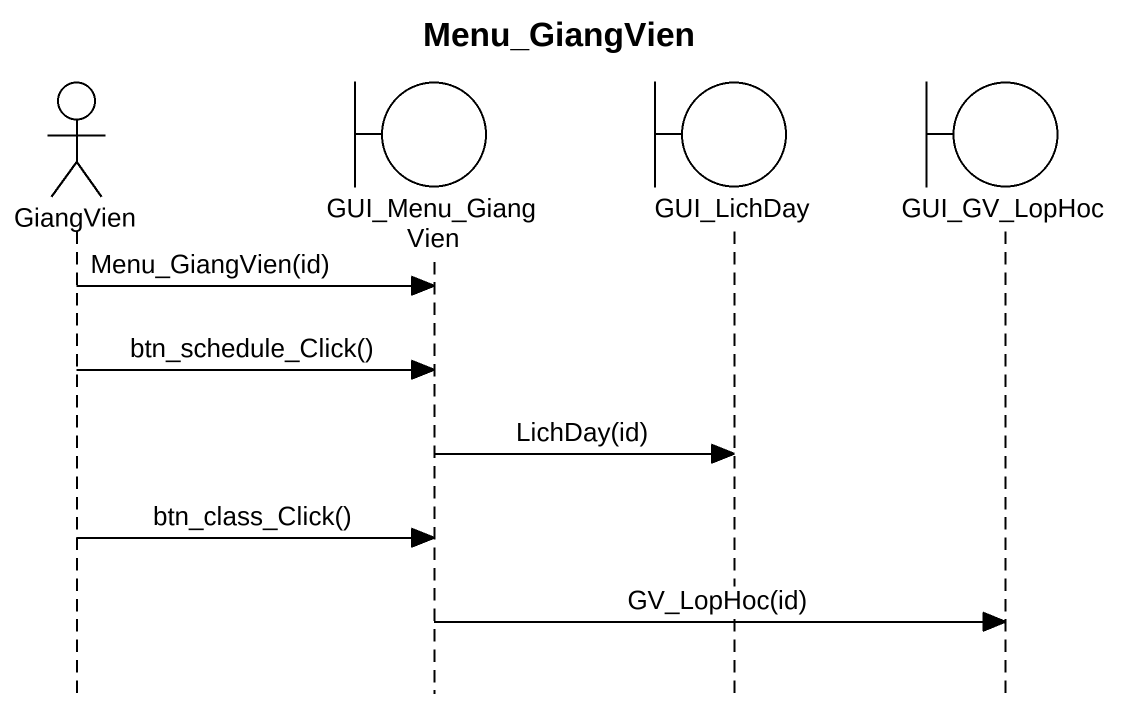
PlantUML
@startuml
title Menu_GiangVien
hide footbox
actor GiangVien
boundary GUI_Menu_GiangVien
boundary GUI_LichDay
boundary GUI_GV_LopHoc

GiangVien -> GUI_Menu_GiangVien : Menu_GiangVien(id)
GiangVien -> GUI_Menu_GiangVien : btn_schedule_Click()
GUI_Menu_GiangVien -> GUI_LichDay : LichDay(id)
GiangVien -> GUI_Menu_GiangVien : btn_class_Click()
GUI_Menu_GiangVien -> GUI_GV_LopHoc : GV_LopHoc(id)
@enduml
